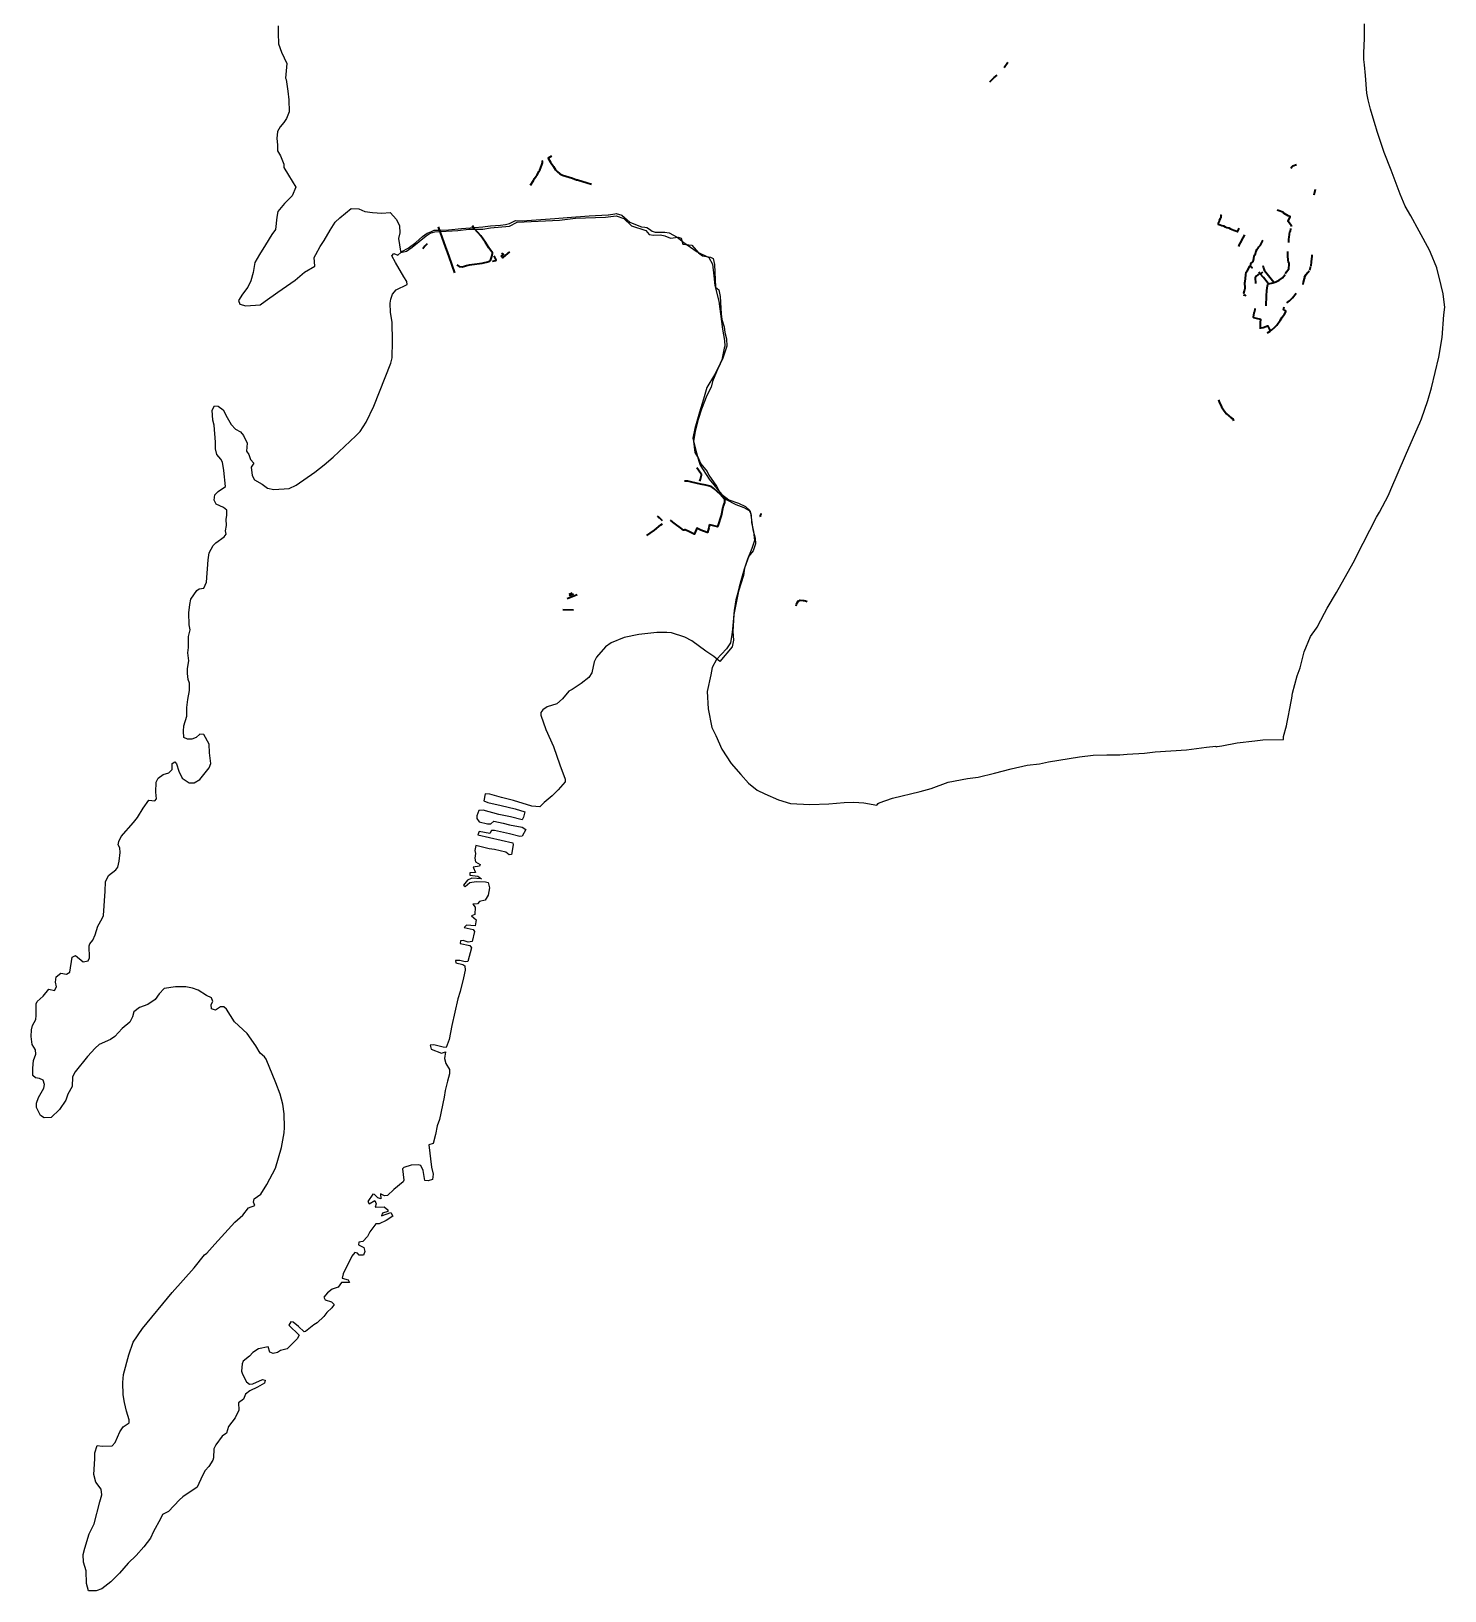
# Model space of a CAD drawing. Header units: metres. Extents: x 266153 to 287678, y 2088854 to 2132060.
# Drawn here: x 267365 to 287073, y 2088854 to 2110600 of the extents above; entities that cross this region are included whole.
import ezdxf

# ---------------------------------------------------------------- set-up
doc = ezdxf.new("R2010")
doc.units = ezdxf.units.M
doc.layers.add('BUND', color=216, linetype='Continuous')
doc.layers.add('DISTRICT BOUNDRY', color=80, linetype='Continuous')

msp = doc.modelspace()

# ---------------------------------------------------------------- linework, layer by layer
at = {"layer": 'BUND', "lineweight": 35}
for points in [[(280930, 2110093), (280983, 2110168)], [(280728, 2109894), (280744, 2109910), (280772, 2109934), (280792, 2109953), (280832, 2109985)], [(274327, 2108455), (274368, 2108518), (274380, 2108546), (274404, 2108577), (274421, 2108593), (274441, 2108644), (274457, 2108664), (274486, 2108735), (274495, 2108766), (274495, 2108782), (274495, 2108786), (274487, 2108798)], [(274620, 2108856), (274572, 2108829), (274607, 2108773), (274646, 2108713), (274673, 2108669), (274696, 2108645), (274736, 2108613), (274771, 2108592), (274818, 2108580), (274913, 2108551), (274968, 2108530), (274980, 2108530), (275115, 2108484), (275178, 2108467)], [(284926, 2108689), (284943, 2108713), (284955, 2108724), (285003, 2108740)], [(285265, 2108394), (285248, 2108314)], [(284938, 2107878), (284934, 2107886), (284891, 2107946), (284891, 2107950), (284915, 2108014), (284915, 2108018), (284911, 2108018), (284891, 2108026), (284832, 2108058), (284824, 2108062), (284824, 2108070), (284776, 2108091), (284737, 2108103)], [(273297, 2107342), (273333, 2107321), (273372, 2107313), (273408, 2107324), (273432, 2107332), (273456, 2107339), (273476, 2107343), (273508, 2107347), (273651, 2107368), (273750, 2107391), (273770, 2107402), (273787, 2107461), (273796, 2107501), (273796, 2107509), (273745, 2107581), (273699, 2107653), (273633, 2107746), (273594, 2107794), (273539, 2107850), (273516, 2107886)], [(283960, 2108041), (283952, 2108025), (283948, 2108013), (283948, 2108009), (283948, 2107998), (283939, 2107986), (283939, 2107982), (283927, 2107962), (283927, 2107950), (283915, 2107922), (283915, 2107914), (283915, 2107910), (283927, 2107906), (283939, 2107898), (283962, 2107890), (283986, 2107885), (284010, 2107873), (284034, 2107865), (284062, 2107857), (284086, 2107845), (284109, 2107836), (284133, 2107828), (284161, 2107816), (284181, 2107808), (284185, 2107808), (284189, 2107812), (284197, 2107831), (284205, 2107855)], [(273037, 2107874), (273117, 2107647), (273186, 2107459), (273266, 2107232)], [(284203, 2107599), (284207, 2107611), (284208, 2107615), (284224, 2107647), (284260, 2107718), (284285, 2107762)], [(284362, 2107335), (284367, 2107343), (284367, 2107355), (284375, 2107367), (284391, 2107378), (284399, 2107390), (284411, 2107430), (284416, 2107462), (284424, 2107482), (284432, 2107494), (284444, 2107537), (284456, 2107561), (284469, 2107577), (284481, 2107593), (284501, 2107617), (284513, 2107636), (284537, 2107680), (284542, 2107688)], [(284896, 2107655), (284900, 2107683), (284900, 2107691), (284900, 2107699), (284904, 2107727), (284909, 2107766), (284913, 2107802), (284921, 2107814), (284921, 2107822), (284925, 2107838), (284925, 2107846), (284925, 2107850)], [(272886, 2107635), (272854, 2107604), (272826, 2107565)], [(273794, 2107398), (273802, 2107394), (273838, 2107401), (273846, 2107409), (273846, 2107413), (273819, 2107469)], [(273952, 2107496), (273916, 2107465), (273920, 2107457), (273931, 2107448), (273939, 2107444), (273943, 2107444), (273951, 2107448), (274036, 2107522)], [(273945, 2107487), (273933, 2107499), (273925, 2107507)], [(284852, 2107218), (284868, 2107246), (284900, 2107285), (284900, 2107297), (284905, 2107341), (284901, 2107361), (284893, 2107377), (284886, 2107461), (284883, 2107529)], [(285210, 2107329), (285215, 2107385), (285224, 2107464), (285224, 2107480)], [(284267, 2106941), (284271, 2106949), (284279, 2106981), (284291, 2107017), (284291, 2107025), (284284, 2107088), (284284, 2107096), (284288, 2107104), (284297, 2107204), (284302, 2107240), (284322, 2107263), (284354, 2107323), (284382, 2107307), (284394, 2107299)], [(284615, 2107072), (284595, 2107100), (284544, 2107164), (284497, 2107216), (284481, 2107240)], [(284501, 2107212), (284537, 2107244)], [(284687, 2107096), (284557, 2107261), (284561, 2107273), (284546, 2107309), (284542, 2107329)], [(285121, 2107174), (285141, 2107210), (285158, 2107234), (285170, 2107238), (285182, 2107258)], [(285190, 2107269), (285206, 2107325)], [(284489, 2107222), (284441, 2107183), (284433, 2107171), (284429, 2107167), (284432, 2107083)], [(284580, 2106770), (284589, 2106910), (284590, 2106986), (284603, 2107049), (284607, 2107069), (284611, 2107073), (284615, 2107077), (284675, 2107092), (284715, 2107104), (284763, 2107131), (284811, 2107159), (284848, 2107210)], [(285096, 2107067), (285104, 2107099), (285117, 2107151)], [(285121, 2107154), (285121, 2107174), (285109, 2107179)], [(284274, 2106912), (284282, 2106928), (284298, 2106911)], [(284871, 2106811), (284908, 2106839), (284948, 2106882), (285000, 2106949)], [(284505, 2106451), (284501, 2106491), (284502, 2106523), (284502, 2106543), (284506, 2106575), (284506, 2106579), (284447, 2106592), (284411, 2106604), (284407, 2106608), (284407, 2106612), (284416, 2106672), (284420, 2106684), (284428, 2106719), (284428, 2106735)], [(284705, 2106473), (284729, 2106501), (284749, 2106529), (284777, 2106568), (284806, 2106612), (284838, 2106655), (284858, 2106687), (284858, 2106691), (284858, 2106695), (284858, 2106699), (284854, 2106703), (284823, 2106719), (284835, 2106759)], [(284644, 2106422), (284629, 2106450), (284609, 2106486), (284605, 2106486), (284601, 2106486), (284541, 2106463), (284513, 2106459)], [(284596, 2106395), (284616, 2106402), (284640, 2106418), (284644, 2106422), (284656, 2106430), (284701, 2106473)], [(283917, 2105462), (283925, 2105430), (283960, 2105362), (283995, 2105306), (284027, 2105266), (284094, 2105209), (284118, 2105193), (284129, 2105169)], [(276688, 2104327), (276697, 2104354), (276709, 2104410), (276709, 2104426), (276701, 2104434), (276646, 2104510)], [(277013, 2103966), (277034, 2104029), (277034, 2104065), (277034, 2104073), (277030, 2104077), (276975, 2104138), (276880, 2104226), (276845, 2104251), (276769, 2104271), (276698, 2104284), (276574, 2104313), (276519, 2104326), (276483, 2104326), (276471, 2104326)], [(276879, 2103708), (276935, 2103695), (276939, 2103695), (276943, 2103703), (276988, 2103846), (277013, 2103966)], [(276094, 2103839), (276109, 2103823), (276121, 2103819), (276141, 2103795), (276160, 2103779)], [(276271, 2103783), (276302, 2103758), (276330, 2103737)], [(277536, 2103827), (277532, 2103839), (277532, 2103847), (277536, 2103855), (277536, 2103863), (277540, 2103867), (277540, 2103875)], [(275947, 2103567), (275995, 2103602), (276055, 2103645), (276143, 2103715), (276167, 2103731)], [(276815, 2103728), (276823, 2103724), (276823, 2103720), (276811, 2103677), (276794, 2103609), (276790, 2103609), (276703, 2103642), (276647, 2103670), (276643, 2103670), (276611, 2103591), (276611, 2103587), (276607, 2103587), (276535, 2103624), (276480, 2103648), (276472, 2103648), (276468, 2103644), (276460, 2103644), (276416, 2103677), (276349, 2103725), (276325, 2103746)], [(276823, 2103724), (276875, 2103708)], [(274839, 2102688), (274975, 2102746)], [(274864, 2102751), (274906, 2102768)], [(274867, 2102732), (274924, 2102754)], [(278043, 2102659), (278067, 2102655), (278087, 2102667), (278126, 2102662), (278138, 2102662), (278158, 2102658), (278182, 2102650)], [(274777, 2102538), (274924, 2102532)], [(278030, 2102587), (278034, 2102607), (278046, 2102631), (278059, 2102655)]]:
    msp.add_lwpolyline(points, dxfattribs=at)
at = {"layer": 'DISTRICT BOUNDRY'}
msp.add_polyline3d([(270809, 2110673, 0), (270810, 2110575, 0), (270812, 2110424, 0), (270855, 2110306, 0), (270927, 2110151, 0), (270911, 2109943, 0), (270920, 2109928, 0), (270943, 2109766, 0), (270959, 2109644, 0), (270961, 2109476, 0), (270925, 2109382, 0), (270886, 2109329, 0), (270835, 2109267, 0), (270799, 2109203, 0), (270791, 2109102, 0), (270797, 2109014, 0), (270798, 2108932, 0), (270842, 2108863, 0), (270889, 2108748, 0), (270889, 2108702, 0), (270954, 2108593, 0), (271056, 2108426, 0), (271003, 2108303, 0), (270897, 2108198, 0), (270804, 2108088, 0), (270789, 2108009, 0), (270770, 2107833, 0), (270718, 2107765, 0), (270631, 2107623, 0), (270547, 2107488, 0), (270481, 2107375, 0), (270461, 2107237, 0), (270428, 2107118, 0), (270383, 2107029, 0), (270311, 2106934, 0), (270254, 2106845, 0), (270273, 2106793, 0), (270359, 2106773, 0), (270557, 2106784, 0), (270629, 2106836, 0), (270804, 2106963, 0), (271044, 2107127, 0), (271177, 2107238, 0), (271320, 2107322, 0), (271309, 2107447, 0), (271331, 2107486, 0), (271394, 2107597, 0), (271450, 2107680, 0), (271535, 2107824, 0), (271601, 2107938, 0), (271667, 2107999, 0), (271825, 2108129, 0), (271931, 2108124, 0), (272017, 2108085, 0), (272121, 2108074, 0), (272252, 2108063, 0), (272368, 2108070, 0), (272457, 2107976, 0), (272501, 2107888, 0), (272505, 2107787, 0), (272487, 2107711, 0), (272514, 2107531, 0), (272514, 2107529, 0), (272532, 2107528, 0), (272622, 2107577, 0), (272729, 2107652, 0), (272820, 2107738, 0), (272884, 2107782, 0), (272935, 2107803, 0), (272984, 2107824, 0), (273048, 2107827, 0), (273185, 2107830, 0), (273364, 2107848, 0), (273547, 2107862, 0), (273661, 2107873, 0), (273696, 2107877, 0), (273696, 2107877, 0), (273767, 2107885, 0), (273910, 2107896, 0), (273979, 2107904, 0), (274032, 2107918, 0), (274115, 2107959, 0), (274209, 2107958, 0), (274403, 2107972, 0), (274664, 2107990, 0), (274836, 2108003, 0), (275145, 2108028, 0), (275408, 2108042, 0), (275412, 2108042, 0), (275501, 2108054, 0), (275519, 2108057, 0), (275597, 2108036, 0), (275712, 2107938, 0), (275838, 2107885, 0), (275873, 2107874, 0), (275919, 2107866, 0), (275950, 2107864, 0), (275986, 2107842, 0), (276024, 2107811, 0), (276063, 2107797, 0), (276137, 2107796, 0), (276197, 2107799, 0), (276257, 2107787, 0), (276371, 2107730, 0), (276464, 2107652, 0), (276649, 2107522, 0), (276812, 2107447, 0), (276865, 2107352, 0), (276882, 2107191, 0), (276898, 2107056, 0), (276950, 2106837, 0), (277004, 2106446, 0), (277031, 2106288, 0), (277034, 2106209, 0), (277028, 2106180, 0), (277028, 2106180, 0), (276995, 2106016, 0), (276946, 2105915, 0), (276890, 2105810, 0), (276783, 2105632, 0), (276740, 2105470, 0), (276680, 2105288, 0), (276618, 2105059, 0), (276588, 2104925, 0), (276633, 2104756, 0), (276674, 2104603, 0), (276690, 2104551, 0), (276816, 2104352, 0), (276989, 2104144, 0), (277093, 2104064, 0), (277224, 2104018, 0), (277324, 2103972, 0), (277385, 2103916, 0), (277401, 2103852, 0), (277408, 2103750, 0), (277436, 2103626, 0), (277449, 2103501, 0), (277414, 2103385, 0), (277351, 2103240, 0), (277305, 2103098, 0), (277268, 2102971, 0), (277237, 2102855, 0), (277206, 2102738, 0), (277187, 2102672, 0), (277166, 2102523, 0), (277141, 2102264, 0), (277134, 2102188, 0), (277114, 2102072, 0), (277060, 2101990, 0), (276920, 2101838, 0), (276858, 2101728, 0), (276838, 2101625, 0), (276790, 2101393, 0), (276801, 2101151, 0), (276856, 2100890, 0), (276910, 2100780, 0), (276995, 2100588, 0), (277123, 2100390, 0), (277257, 2100238, 0), (277363, 2100115, 0), (277486, 2100018, 0), (277594, 2099967, 0), (277784, 2099883, 0), (277951, 2099833, 0), (278221, 2099819, 0), (278484, 2099827, 0), (278701, 2099845, 0), (278835, 2099849, 0), (278973, 2099839, 0), (279153, 2099809, 0), (279174, 2099833, 0), (279189, 2099839, 0), (279373, 2099908, 0), (279757, 2100001, 0), (279911, 2100039, 0), (280150, 2100127, 0), (280417, 2100181, 0), (280566, 2100201, 0), (280795, 2100254, 0), (281026, 2100315, 0), (281250, 2100365, 0), (281422, 2100384, 0), (281547, 2100412, 0), (281982, 2100483, 0), (282171, 2100507, 0), (282362, 2100511, 0), (282544, 2100508, 0), (282643, 2100518, 0), (282888, 2100533, 0), (283037, 2100552, 0), (283472, 2100579, 0), (283749, 2100617, 0), (283880, 2100633, 0), (283884, 2100624, 0), (283900, 2100627, 0), (283963, 2100638, 0), (284179, 2100677, 0), (284425, 2100707, 0), (284536, 2100720, 0), (284822, 2100726, 0), (284823, 2100731, 0), (284823, 2100751, 0), (284826, 2100764, 0), (284866, 2100915, 0), (284875, 2100965, 0), (284897, 2101083, 0), (284902, 2101108, 0), (284938, 2101300, 0), (284951, 2101372, 0), (285016, 2101612, 0), (285058, 2101725, 0), (285114, 2101948, 0), (285199, 2102160, 0), (285285, 2102275, 0), (285293, 2102290, 0), (285394, 2102484, 0), (285431, 2102555, 0), (285563, 2102772, 0), (285795, 2103187, 0), (285935, 2103460, 0), (286120, 2103823, 0), (286160, 2103896, 0), (286286, 2104130, 0), (286321, 2104211, 0), (286525, 2104684, 0), (286701, 2105087, 0), (286724, 2105138, 0), (286748, 2105194, 0), (286838, 2105450, 0), (286887, 2105628, 0), (286990, 2106056, 0), (287037, 2106328, 0), (287058, 2106647, 0), (287073, 2106751, 0), (287065, 2106822, 0), (287052, 2106937, 0), (287024, 2107053, 0), (286963, 2107300, 0), (286872, 2107515, 0), (286859, 2107546, 0), (286716, 2107812, 0), (286599, 2108024, 0), (286519, 2108162, 0), (286452, 2108326, 0), (286324, 2108661, 0), (286229, 2108907, 0), (286127, 2109214, 0), (286126, 2109219, 0), (286102, 2109296, 0), (286036, 2109514, 0), (286003, 2109644, 0), (285984, 2109735, 0), (285966, 2109982, 0), (285955, 2110133, 0), (285945, 2110204, 0), (285944, 2110292, 0), (285953, 2110503, 0), (285951, 2110701, 0)], dxfattribs=at)
at = {"layer": 'DISTRICT BOUNDRY', "color": 3}
msp.add_polyline3d([(276619, 2104726, 0), (276669, 2104643, 0), (276703, 2104568, 0), (276787, 2104459, 0), (276814, 2104410, 0), (276921, 2104255, 0), (276983, 2104131, 0), (277055, 2104071, 0), (277188, 2104000, 0), (277302, 2103960, 0), (277374, 2103915, 0), (277393, 2103885, 0), (277425, 2103650, 0), (277457, 2103533, 0), (277461, 2103454, 0), (277428, 2103356, 0), (277372, 2103279, 0), (277309, 2103112, 0), (277294, 2103010, 0), (277224, 2102794, 0), (277163, 2102465, 0), (277149, 2102230, 0), (277158, 2102111, 0), (277137, 2102018, 0), (276964, 2101811, 0), (276882, 2101881, 0), (276772, 2101956, 0), (276573, 2102100, 0), (276476, 2102151, 0), (276290, 2102210, 0), (276227, 2102218, 0), (276086, 2102217, 0), (275837, 2102186, 0), (275633, 2102146, 0), (275450, 2102071, 0), (275370, 2102016, 0), (275248, 2101874, 0), (275215, 2101809, 0), (275180, 2101652, 0), (275140, 2101589, 0), (275033, 2101505, 0), (274908, 2101419, 0), (274859, 2101400, 0), (274770, 2101292, 0), (274692, 2101220, 0), (274560, 2101178, 0), (274496, 2101140, 0), (274469, 2101101, 0), (274469, 2101061, 0), (274541, 2100864, 0), (274646, 2100625, 0), (274733, 2100373, 0), (274811, 2100169, 0), (274811, 2100133, 0), (274713, 2100023, 0), (274626, 2099939, 0), (274517, 2099844, 0), (274457, 2099783, 0), (274345, 2099796, 0), (274087, 2099872, 0), (273923, 2099913, 0), (273761, 2099961, 0), (273694, 2099967, 0), (273676, 2099869, 0), (273730, 2099844, 0), (273917, 2099806, 0), (274112, 2099758, 0), (274245, 2099716, 0), (274228, 2099640, 0), (274208, 2099606, 0), (274046, 2099647, 0), (273886, 2099678, 0), (273668, 2099739, 0), (273606, 2099734, 0), (273579, 2099659, 0), (273580, 2099624, 0), (273611, 2099577, 0), (273726, 2099549, 0), (273773, 2099549, 0), (273815, 2099583, 0), (273943, 2099559, 0), (274033, 2099535, 0), (274211, 2099503, 0), (274260, 2099470, 0), (274212, 2099375, 0), (274178, 2099371, 0), (274034, 2099410, 0), (273823, 2099457, 0), (273783, 2099457, 0), (273759, 2099414, 0), (273610, 2099442, 0), (273593, 2099395, 0), (274080, 2099285, 0), (274085, 2099256, 0), (274059, 2099119, 0), (274030, 2099114, 0), (273980, 2099152, 0), (273825, 2099191, 0), (273749, 2099201, 0), (273565, 2099247, 0), (273550, 2099177, 0), (273561, 2099135, 0), (273548, 2099070, 0), (273560, 2099016, 0), (273625, 2098981, 0), (273614, 2098960, 0), (273529, 2098942, 0), (273559, 2098870, 0), (273478, 2098867, 0), (273481, 2098831, 0), (273593, 2098817, 0), (273642, 2098783, 0), (273508, 2098791, 0), (273448, 2098764, 0), (273394, 2098694, 0), (273415, 2098676, 0), (273481, 2098731, 0), (273569, 2098742, 0), (273699, 2098739, 0), (273735, 2098730, 0), (273753, 2098654, 0), (273736, 2098553, 0), (273696, 2098486, 0), (273614, 2098467, 0), (273589, 2098431, 0), (273524, 2098426, 0), (273556, 2098388, 0), (273552, 2098283, 0), (273503, 2098267, 0), (273569, 2098209, 0), (273554, 2098126, 0), (273432, 2098136, 0), (273401, 2098104, 0), (273525, 2098076, 0), (273545, 2098047, 0), (273515, 2097908, 0), (273455, 2097896, 0), (273389, 2097921, 0), (273349, 2097918, 0), (273347, 2097878, 0), (273480, 2097854, 0), (273502, 2097821, 0), (273452, 2097630, 0), (273416, 2097625, 0), (273342, 2097642, 0), (273282, 2097642, 0), (273284, 2097608, 0), (273383, 2097589, 0), (273410, 2097569, 0), (273413, 2097506, 0), (273393, 2097403, 0), (273346, 2097212, 0), (273315, 2097108, 0), (273231, 2096736, 0), (273194, 2096540, 0), (273152, 2096430, 0), (273110, 2096432, 0), (272979, 2096465, 0), (272928, 2096462, 0), (272942, 2096404, 0), (273084, 2096349, 0), (273139, 2096370, 0), (273127, 2096275, 0), (273145, 2096206, 0), (273197, 2096123, 0), (273198, 2096061, 0), (273167, 2095959, 0), (273137, 2095831, 0), (273122, 2095735, 0), (273055, 2095427, 0), (273027, 2095337, 0), (273003, 2095218, 0), (272970, 2095093, 0), (272910, 2095072, 0), (272944, 2094761, 0), (272969, 2094662, 0), (272961, 2094590, 0), (272898, 2094572, 0), (272851, 2094576, 0), (272828, 2094715, 0), (272798, 2094784, 0), (272760, 2094795, 0), (272661, 2094790, 0), (272558, 2094758, 0), (272543, 2094737, 0), (272562, 2094580, 0), (272551, 2094556, 0), (272422, 2094449, 0), (272333, 2094368, 0), (272292, 2094359, 0), (272234, 2094387, 0), (272241, 2094318, 0), (272198, 2094331, 0), (272149, 2094382, 0), (272129, 2094384, 0), (272060, 2094280, 0), (272078, 2094249, 0), (272158, 2094295, 0), (272174, 2094248, 0), (272161, 2094201, 0), (272285, 2094208, 0), (272339, 2094164, 0), (272337, 2094144, 0), (272261, 2094118, 0), (272248, 2094082, 0), (272377, 2094131, 0), (272409, 2094079, 0), (272313, 2094018, 0), (272215, 2093972, 0), (272172, 2093970, 0), (272088, 2093857, 0), (272053, 2093794, 0), (271990, 2093726, 0), (271932, 2093717, 0), (271930, 2093676, 0), (272002, 2093639, 0), (272018, 2093587, 0), (271996, 2093536, 0), (271938, 2093533, 0), (271915, 2093564, 0), (271875, 2093573, 0), (271835, 2093519, 0), (271714, 2093273, 0), (271701, 2093211, 0), (271782, 2093189, 0), (271802, 2093155, 0), (271690, 2093152, 0), (271643, 2093087, 0), (271561, 2093061, 0), (271496, 2093009, 0), (271447, 2092948, 0), (271465, 2092913, 0), (271551, 2092884, 0), (271587, 2092846, 0), (271556, 2092801, 0), (271487, 2092736, 0), (271447, 2092677, 0), (271354, 2092591, 0), (271305, 2092562, 0), (271191, 2092471, 0), (271169, 2092464, 0), (271092, 2092540, 0), (271017, 2092600, 0), (270986, 2092604, 0), (270955, 2092559, 0), (271102, 2092417, 0), (271071, 2092367, 0), (270933, 2092229, 0), (270841, 2092206, 0), (270801, 2092176, 0), (270738, 2092165, 0), (270693, 2092182, 0), (270668, 2092254, 0), (270534, 2092226, 0), (270456, 2092178, 0), (270407, 2092124, 0), (270318, 2092054, 0), (270307, 2092020, 0), (270299, 2091915, 0), (270310, 2091874, 0), (270367, 2091767, 0), (270410, 2091736, 0), (270457, 2091741, 0), (270589, 2091798, 0), (270625, 2091790, 0), (270616, 2091749, 0), (270522, 2091692, 0), (270411, 2091644, 0), (270353, 2091594, 0), (270324, 2091527, 0), (270253, 2091473, 0), (270258, 2091374, 0), (270207, 2091266, 0), (270117, 2091144, 0), (270086, 2091050, 0), (270026, 2091011, 0), (269939, 2090887, 0), (269913, 2090835, 0), (269907, 2090710, 0), (269898, 2090676, 0), (269841, 2090588, 0), (269790, 2090530, 0), (269752, 2090462, 0), (269677, 2090298, 0), (269479, 2090164, 0), (269432, 2090123, 0), (269279, 2089961, 0), (269196, 2089917, 0), (269167, 2089856, 0), (269072, 2089683, 0), (269028, 2089586, 0), (268933, 2089467, 0), (268828, 2089347, 0), (268719, 2089241, 0), (268595, 2089099, 0), (268473, 2088979, 0), (268352, 2088881, 0), (268272, 2088854, 0), (268162, 2088855, 0), (268135, 2088957, 0), (268131, 2089134, 0), (268094, 2089251, 0), (268091, 2089358, 0), (268111, 2089450, 0), (268172, 2089646, 0), (268245, 2089790, 0), (268321, 2090093, 0), (268351, 2090192, 0), (268339, 2090273, 0), (268267, 2090371, 0), (268237, 2090474, 0), (268251, 2090694, 0), (268250, 2090777, 0), (268283, 2090878, 0), (268353, 2090869, 0), (268496, 2090877, 0), (268536, 2090920, 0), (268600, 2091071, 0), (268646, 2091139, 0), (268731, 2091195, 0), (268733, 2091236, 0), (268694, 2091359, 0), (268664, 2091480, 0), (268647, 2091587, 0), (268641, 2091760, 0), (268652, 2091870, 0), (268728, 2092146, 0), (268787, 2092321, 0), (268918, 2092513, 0), (269329, 2093012, 0), (269635, 2093357, 0), (269782, 2093538, 0), (269815, 2093563, 0), (269924, 2093689, 0), (270206, 2093992, 0), (270315, 2094092, 0), (270395, 2094193, 0), (270485, 2094228, 0), (270462, 2094272, 0), (270475, 2094320, 0), (270566, 2094383, 0), (270651, 2094518, 0), (270772, 2094748, 0), (270853, 2095036, 0), (270891, 2095238, 0), (270895, 2095316, 0), (270894, 2095505, 0), (270875, 2095637, 0), (270835, 2095780, 0), (270776, 2095936, 0), (270641, 2096265, 0), (270618, 2096301, 0), (270557, 2096349, 0), (270496, 2096454, 0), (270374, 2096626, 0), (270200, 2096788, 0), (270088, 2096964, 0), (270052, 2096996, 0), (270003, 2096997, 0), (269934, 2096952, 0), (269880, 2096967, 0), (269873, 2097030, 0), (269895, 2097071, 0), (269879, 2097122, 0), (269807, 2097155, 0), (269692, 2097228, 0), (269615, 2097259, 0), (269521, 2097276, 0), (269375, 2097277, 0), (269221, 2097251, 0), (269147, 2097179, 0), (269094, 2097098, 0), (268989, 2097030, 0), (268875, 2096986, 0), (268795, 2096925, 0), (268775, 2096857, 0), (268740, 2096785, 0), (268631, 2096695, 0), (268533, 2096584, 0), (268471, 2096543, 0), (268314, 2096473, 0), (268259, 2096421, 0), (268150, 2096303, 0), (267979, 2096091, 0), (267941, 2096021, 0), (267936, 2095884, 0), (267874, 2095778, 0), (267847, 2095693, 0), (267761, 2095564, 0), (267643, 2095454, 0), (267547, 2095448, 0), (267493, 2095479, 0), (267438, 2095591, 0), (267437, 2095654, 0), (267466, 2095733, 0), (267541, 2095863, 0), (267550, 2095913, 0), (267531, 2095973, 0), (267482, 2095999, 0), (267423, 2096008, 0), (267387, 2096041, 0), (267386, 2096142, 0), (267397, 2096250, 0), (267430, 2096338, 0), (267427, 2096396, 0), (267377, 2096472, 0), (267365, 2096582, 0), (267369, 2096676, 0), (267382, 2096736, 0), (267428, 2096822, 0), (267434, 2096874, 0), (267435, 2097037, 0), (267449, 2097069, 0), (267533, 2097143, 0), (267609, 2097243, 0), (267689, 2097223, 0), (267718, 2097275, 0), (267706, 2097340, 0), (267715, 2097414, 0), (267777, 2097466, 0), (267856, 2097453, 0), (267903, 2097478, 0), (267935, 2097687, 0), (267981, 2097714, 0), (268088, 2097626, 0), (268157, 2097637, 0), (268177, 2097680, 0), (268175, 2097848, 0), (268182, 2097877, 0), (268222, 2097925, 0), (268257, 2098001, 0), (268292, 2098120, 0), (268356, 2098229, 0), (268372, 2098269, 0), (268398, 2098608, 0), (268401, 2098740, 0), (268443, 2098828, 0), (268544, 2098905, 0), (268572, 2098946, 0), (268592, 2099027, 0), (268605, 2099148, 0), (268599, 2099213, 0), (268579, 2099253, 0), (268585, 2099300, 0), (268618, 2099370, 0), (268792, 2099569, 0), (268845, 2099636, 0), (268927, 2099765, 0), (269007, 2099877, 0), (269088, 2099867, 0), (269112, 2099896, 0), (269104, 2099990, 0), (269106, 2100127, 0), (269134, 2100183, 0), (269203, 2100238, 0), (269286, 2100259, 0), (269331, 2100304, 0), (269330, 2100389, 0), (269368, 2100414, 0), (269393, 2100383, 0), (269425, 2100284, 0), (269471, 2100186, 0), (269568, 2100122, 0), (269635, 2100118, 0), (269717, 2100168, 0), (269846, 2100330, 0), (269868, 2100389, 0), (269853, 2100537, 0), (269848, 2100660, 0), (269773, 2100792, 0), (269717, 2100798, 0), (269663, 2100753, 0), (269603, 2100728, 0), (269542, 2100729, 0), (269491, 2100754, 0), (269486, 2100839, 0), (269494, 2100915, 0), (269535, 2101048, 0), (269537, 2101171, 0), (269547, 2101281, 0), (269571, 2101409, 0), (269570, 2101508, 0), (269552, 2101559, 0), (269542, 2101642, 0), (269544, 2101714, 0), (269561, 2101819, 0), (269549, 2101931, 0), (269559, 2102005, 0), (269558, 2102158, 0), (269582, 2102252, 0), (269566, 2102324, 0), (269564, 2102492, 0), (269575, 2102606, 0), (269592, 2102680, 0), (269672, 2102802, 0), (269707, 2102825, 0), (269772, 2102834, 0), (269807, 2102920, 0), (269830, 2103227, 0), (269845, 2103326, 0), (269902, 2103430, 0), (269940, 2103468, 0), (270056, 2103550, 0), (270082, 2103586, 0), (270073, 2103635, 0), (270088, 2103707, 0), (270083, 2103797, 0), (270094, 2103846, 0), (270091, 2103922, 0), (270048, 2103960, 0), (269942, 2104004, 0), (269915, 2104060, 0), (269926, 2104136, 0), (269972, 2104181, 0), (270075, 2104254, 0), (270051, 2104473, 0), (270034, 2104590, 0), (270009, 2104635, 0), (269952, 2104697, 0), (269936, 2104775, 0), (269935, 2104869, 0), (269918, 2105105, 0), (269895, 2105176, 0), (269887, 2105315, 0), (269920, 2105376, 0), (269970, 2105372, 0), (270042, 2105323, 0), (270096, 2105214, 0), (270153, 2105118, 0), (270212, 2105053, 0), (270284, 2105016, 0), (270323, 2104962, 0), (270375, 2104855, 0), (270365, 2104743, 0), (270401, 2104698, 0), (270424, 2104627, 0), (270469, 2104575, 0), (270431, 2104519, 0), (270446, 2104407, 0), (270480, 2104345, 0), (270584, 2104283, 0), (270658, 2104229, 0), (270748, 2104208, 0), (270963, 2104223, 0), (271057, 2104269, 0), (271318, 2104450, 0), (271449, 2104552, 0), (271576, 2104661, 0), (271890, 2104959, 0), (271950, 2105020, 0), (272034, 2105151, 0), (272144, 2105371, 0), (272377, 2105970, 0), (272397, 2106044, 0), (272402, 2106277, 0), (272397, 2106542, 0), (272372, 2106678, 0), (272371, 2106808, 0), (272377, 2106864, 0), (272403, 2106934, 0), (272454, 2106995, 0), (272606, 2107070, 0), (272604, 2107111, 0), (272560, 2107175, 0), (272442, 2107376, 0), (272392, 2107470, 0), (272421, 2107501, 0), (272477, 2107477, 0), (272520, 2107514, 0), (272595, 2107534, 0), (272674, 2107587, 0), (272870, 2107748, 0), (272926, 2107782, 0), (272994, 2107802, 0), (273315, 2107819, 0), (273466, 2107840, 0), (273663, 2107841, 0), (273769, 2107857, 0), (274033, 2107882, 0), (274139, 2107936, 0), (274729, 2107967, 0), (274952, 2107991, 0), (275371, 2108006, 0), (275518, 2108025, 0), (275625, 2107989, 0), (275735, 2107888, 0), (275932, 2107822, 0), (275982, 2107765, 0), (276039, 2107754, 0), (276137, 2107763, 0), (276198, 2107748, 0), (276277, 2107715, 0), (276387, 2107727, 0), (276425, 2107716, 0), (276448, 2107633, 0), (276577, 2107615, 0), (276669, 2107510, 0), (276726, 2107469, 0), (276835, 2107451, 0), (276873, 2107432, 0), (276889, 2107349, 0), (276907, 2107031, 0), (276952, 2106994, 0), (276972, 2106903, 0), (276985, 2106658, 0), (276994, 2106578, 0), (277025, 2106476, 0), (277033, 2106401, 0), (277060, 2106310, 0), (277061, 2106208, 0), (277009, 2106041, 0), (276935, 2105882, 0), (276864, 2105715, 0), (276846, 2105639, 0), (276783, 2105521, 0), (276712, 2105332, 0), (276664, 2105184, 0), (276624, 2105017, 0), (276599, 2104884, 0)], close=True, dxfattribs=at)

doc.saveas('drawing.dxf')
